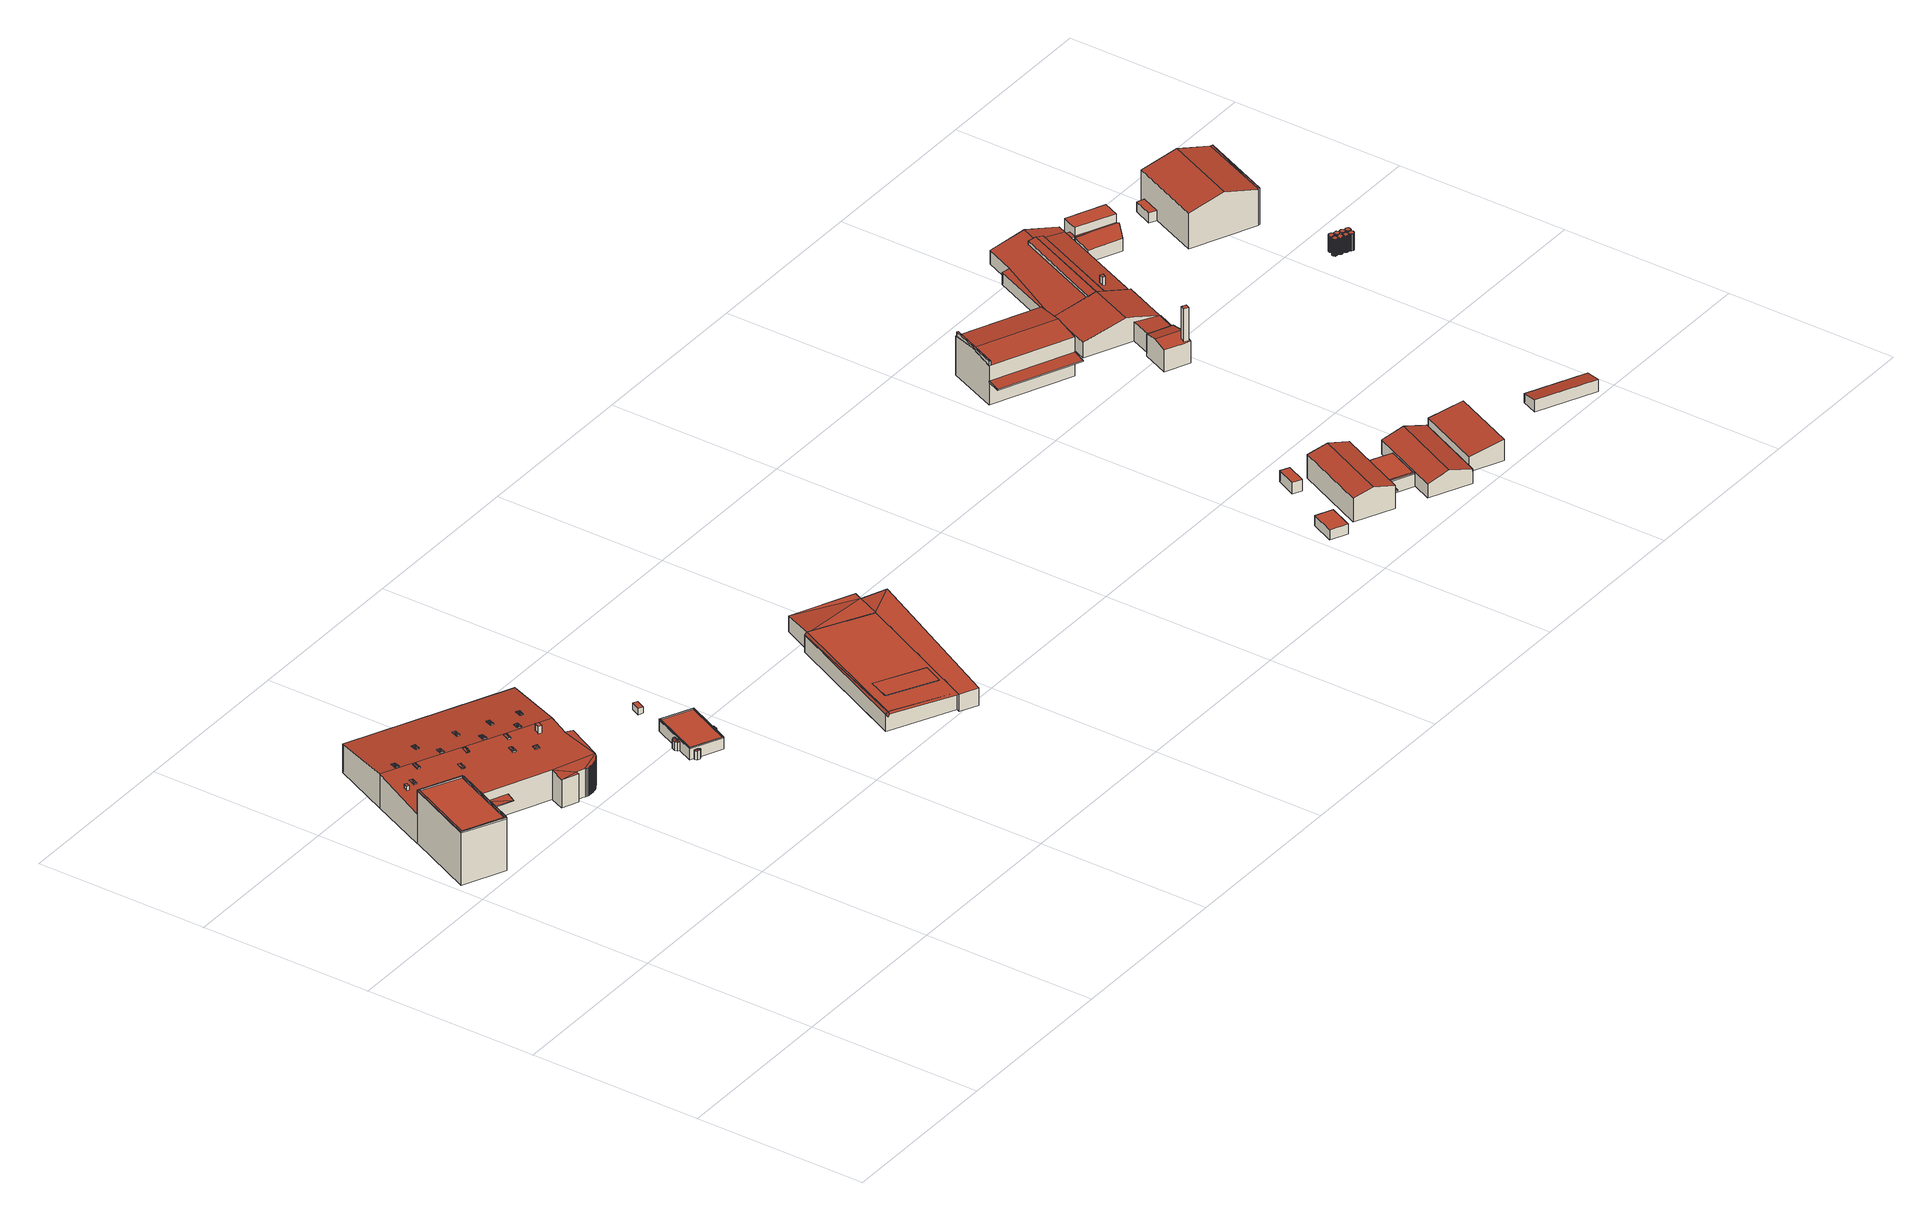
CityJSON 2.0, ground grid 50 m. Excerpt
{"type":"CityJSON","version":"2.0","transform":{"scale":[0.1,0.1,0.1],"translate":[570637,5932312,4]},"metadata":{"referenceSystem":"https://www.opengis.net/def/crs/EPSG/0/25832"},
"CityObjects":{
"building1":{"type":"Building","attributes":{"Grundfläche 2D":"2223.900469","Grundhöhe NN":"5.419"},"children":["building1-1","building1-2","building1-3","building1-4","building1-5","building1-6","building1-7","building1-8","building1-9","building1-10","building1-11","building1-12","building1-13","building1-14","building1-15","building1-16","building1-17","building1-18","building1-19"],"geometry":[{"type":"Solid","lod":"3","boundaries":[[[[0,1,2,3,4,5,6,7]],[[1,0,8,6,5,9,10]],[[11,12,13]],[[13,14,15,16]],[[17,18,19,20,21,22,23]],[[14,13,12,17,23,22,21,20,24,25,26]],[[27,26,25]],[[28,15,14]],[[29,15,28]],[[30,31,16]],[[32,33,34,35,36,37,38,39,40,41,13,16,31,42,43]],[[44,32,43]],[[45,33,32]],[[46,34,33]],[[47,36,35]],[[48,49,50,51]],[[52,53,54,55,56]],[[57,58,4,3,2,1,59,60]],[[58,61,5,4]],[[51,50,7,6]],[[0,7,50,49]],[[8,0,49,48]],[[48,51,6,8]],[[62,10,9,5,61,63]],[[62,59,1,10]],[[13,64,65,52,11]],[[36,47,66,67]],[[37,36,67,68]],[[38,37,68,69]],[[39,38,69,70]],[[40,39,70,71]],[[41,40,71,72]],[[13,41,72,64]],[[11,52,56,12]],[[12,56,73,74,75,76,18,17]],[[19,18,76,77]],[[20,19,77,78]],[[24,20,78,79]],[[14,26,27,80,81]],[[28,14,81,82]],[[29,28,82,83]],[[15,29,83,84]],[[85,30,16,15,84,86]],[[31,30,85,87]],[[42,31,87,88]],[[43,42,88,89]],[[44,43,89,90]],[[32,44,90,91]],[[45,32,91,92]],[[33,45,92,93]],[[46,33,93,94]],[[34,46,94,95]],[[35,34,95,96]],[[47,35,96,66]],[[56,55,54,75,73]],[[53,52,65,97]],[[54,53,97,75]],[[62,63,61,24,79,98,99]],[[59,62,99,100]],[[80,27,25,58,57,60,59,100,101]],[[61,58,25,24]],[[95,94,93,92,91,90,89,88,87,85,86,84,83,82,81,80,101,100,99,98,79,78,77,76,75,97,65,64,72,71,70,69,68,67,66,96],[74,73,75]]]],"semantics":{"surfaces":[{"type":"RoofSurface"},{"type":"WallSurface"},{"type":"GroundSurface"}],"values":[[0,0,0,0,0,0,0,0,0,0,0,0,0,0,0,0,0,1,1,1,1,1,1,1,1,1,1,1,1,1,1,1,1,1,1,1,1,1,1,1,1,1,1,1,1,1,1,1,1,1,1,1,1,1,1,1,1,1,1,1,1,2]]}}]},
"building1-1":{"type":"BuildingInstallation","parents":["building1"],"geometry":[{"type":"MultiSurface","lod":"3","boundaries":[[[102,103,104]],[[104,103,105]],[[106,107,102]],[[107,103,102]],[[108,107,106]],[[109,110,107,108]],[[105,103,110]],[[110,103,107]],[[104,111,112,106,102]],[[112,113,108,106]],[[114,105,110,109,108,113,115]],[[114,111,104,105]]],"semantics":{"surfaces":[{"type":"RoofSurface"},{"type":"WallSurface"}],"values":[0,0,0,0,0,0,0,0,1,1,1,1]}}]},
"building1-2":{"type":"BuildingInstallation","parents":["building1"],"geometry":[{"type":"MultiSurface","lod":"3","boundaries":[[[116,117,118,119,120,121]],[[121,120,122]],[[123,119,118]],[[124,125,119,123]],[[125,122,120,119]],[[126,127,128,118,117,116,121]],[[129,123,118,128]],[[129,130,131,122,125,124,123]],[[126,121,122,131]]],"semantics":{"surfaces":[{"type":"RoofSurface"},{"type":"WallSurface"}],"values":[0,0,0,0,0,1,1,1,1]}}]},
"building1-3":{"type":"BuildingInstallation","parents":["building1"],"geometry":[{"type":"MultiSurface","lod":"3","boundaries":[[[132,133,134]],[[135,134,133,136]],[[137,138,132]],[[138,133,132]],[[139,138,137]],[[140,138,139]],[[136,133,140]],[[140,133,138]],[[134,141,142,137,132]],[[142,143,139,137]],[[139,143,144,136,140]],[[141,134,135,136,144,145]]],"semantics":{"surfaces":[{"type":"RoofSurface"},{"type":"WallSurface"}],"values":[0,0,0,0,0,0,0,0,1,1,1,1]}}]},
"building1-4":{"type":"BuildingInstallation","parents":["building1"],"geometry":[{"type":"MultiSurface","lod":"3","boundaries":[[[146,147,148]],[[149,148,147,150]],[[151,152,146]],[[152,147,146]],[[153,152,151]],[[154,152,153]],[[150,147,154]],[[154,147,152]],[[148,155,156,151,146]],[[157,153,151,156]],[[153,157,158,150,154]],[[158,159,155,148,149,150]]],"semantics":{"surfaces":[{"type":"RoofSurface"},{"type":"WallSurface"}],"values":[0,0,0,0,0,0,0,0,1,1,1,1]}}]},
"building1-5":{"type":"BuildingInstallation","parents":["building1"],"geometry":[{"type":"MultiSurface","lod":"3","boundaries":[[[160,161,162,163,164,165]],[[165,164,166]],[[167,168,163,162]],[[169,170,163,168]],[[170,166,164,163]],[[171,172,173,174,162,161,160,165]],[[174,175,176,168,167,162]],[[176,177,178,166,170,169,168]],[[178,171,165,166]]],"semantics":{"surfaces":[{"type":"RoofSurface"},{"type":"WallSurface"}],"values":[0,0,0,0,0,1,1,1,1]}}]},
"building1-6":{"type":"BuildingInstallation","parents":["building1"],"geometry":[{"type":"MultiSurface","lod":"3","boundaries":[[[179,180,181,182,183]],[[183,182,184]],[[185,181,180]],[[186,187,181,185]],[[187,184,182,181]],[[183,188,189,180,179]],[[189,190,185,180]],[[190,191,192,184,187,186,185]],[[192,188,183,184]]],"semantics":{"surfaces":[{"type":"RoofSurface"},{"type":"WallSurface"}],"values":[0,0,0,0,0,1,1,1,1]}}]},
"building1-7":{"type":"BuildingInstallation","parents":["building1"],"geometry":[{"type":"MultiSurface","lod":"3","boundaries":[[[193,194,195]],[[195,194,196]],[[197,194,193]],[[196,194,197]],[[198,199,193,195]],[[199,200,197,193]],[[200,201,196,197]],[[201,198,195,196]]],"semantics":{"surfaces":[{"type":"RoofSurface"},{"type":"WallSurface"}],"values":[0,0,0,0,1,1,1,1]}}]},
"building1-8":{"type":"BuildingInstallation","parents":["building1"],"geometry":[{"type":"MultiSurface","lod":"3","boundaries":[[[202,203,204,205]],[[205,204,206,207]],[[202,205,207,208]],[[203,202,208,209]],[[204,203,209,206]]],"semantics":{"surfaces":[{"type":"RoofSurface"},{"type":"WallSurface"}],"values":[0,1,1,1,1]}}]},
"building1-9":{"type":"BuildingInstallation","parents":["building1"],"geometry":[{"type":"MultiSurface","lod":"3","boundaries":[[[210,211,212]],[[213,212,211,214]],[[215,216,210]],[[210,216,211]],[[217,216,215]],[[218,216,217]],[[214,211,218]],[[211,216,218]],[[212,219,220,215,210]],[[220,221,217,215]],[[217,221,222,214,218]],[[222,223,219,212,213,214]]],"semantics":{"surfaces":[{"type":"RoofSurface"},{"type":"WallSurface"}],"values":[0,0,0,0,0,0,0,0,1,1,1,1]}}]},
"building1-10":{"type":"BuildingInstallation","parents":["building1"],"geometry":[{"type":"MultiSurface","lod":"3","boundaries":[[[224,225,226]],[[226,225,227]],[[228,229,224]],[[224,229,225]],[[230,231,229,228]],[[232,233,229,231]],[[227,225,233]],[[225,229,233]],[[226,234,235,228,224]],[[235,236,237,231,230,228]],[[237,238,239,227,233,232,231]],[[234,226,227,239]]],"semantics":{"surfaces":[{"type":"RoofSurface"},{"type":"WallSurface"}],"values":[0,0,0,0,0,0,0,0,1,1,1,1]}}]},
"building1-11":{"type":"BuildingInstallation","parents":["building1"],"geometry":[{"type":"MultiSurface","lod":"3","boundaries":[[[240,241,242,243,244,245]],[[245,244,246]],[[247,243,242]],[[248,243,247]],[[248,246,244,243]],[[249,250,251,252,242,241,240,245]],[[252,253,247,242]],[[247,253,254,246,248]],[[254,249,245,246]]],"semantics":{"surfaces":[{"type":"RoofSurface"},{"type":"WallSurface"}],"values":[0,0,0,0,0,1,1,1,1]}}]},
"building1-12":{"type":"BuildingInstallation","parents":["building1"],"geometry":[{"type":"MultiSurface","lod":"3","boundaries":[[[255,256,257]],[[258,257,256,259]],[[260,261,255]],[[261,256,255]],[[262,261,260]],[[263,264,261,262]],[[259,256,264]],[[264,256,261]],[[257,265,266,260,255]],[[267,262,260,266]],[[263,262,267,268,259,264]],[[268,269,265,257,258,259]]],"semantics":{"surfaces":[{"type":"RoofSurface"},{"type":"WallSurface"}],"values":[0,0,0,0,0,0,0,0,1,1,1,1]}}]},
"building1-13":{"type":"BuildingInstallation","parents":["building1"],"geometry":[{"type":"MultiSurface","lod":"3","boundaries":[[[270,271,272,273]],[[274,275,273,272]],[[270,273,275,276]],[[271,270,276,277]],[[272,271,277,274]]],"semantics":{"surfaces":[{"type":"RoofSurface"},{"type":"WallSurface"}],"values":[0,1,1,1,1]}}]},
"building1-14":{"type":"BuildingInstallation","parents":["building1"],"geometry":[{"type":"MultiSurface","lod":"3","boundaries":[[[278,279,280]],[[280,279,281]],[[282,283,278]],[[283,279,278]],[[284,285,283,282]],[[286,287,283,285]],[[281,279,287]],[[287,279,283]],[[280,288,289,282,278]],[[289,290,291,285,284,282]],[[285,291,292,293,281,287,286]],[[293,288,280,281]]],"semantics":{"surfaces":[{"type":"RoofSurface"},{"type":"WallSurface"}],"values":[0,0,0,0,0,0,0,0,1,1,1,1]}}]},
"building1-15":{"type":"BuildingInstallation","parents":["building1"],"geometry":[{"type":"MultiSurface","lod":"3","boundaries":[[[294,295,296,297]],[[297,296,298]],[[299,296,295]],[[300,298,296,299]],[[297,301,302,295,294]],[[303,299,295,302]],[[299,303,304,298,300]],[[304,301,297,298]]],"semantics":{"surfaces":[{"type":"RoofSurface"},{"type":"WallSurface"}],"values":[0,0,0,0,1,1,1,1]}}]},
"building1-16":{"type":"BuildingInstallation","parents":["building1"],"geometry":[{"type":"MultiSurface","lod":"3","boundaries":[[[305,306,307,308,309]],[[309,308,310]],[[311,307,306]],[[312,307,311]],[[312,310,308,307]],[[309,313,314,306,305]],[[314,315,311,306]],[[311,315,316,310,312]],[[316,313,309,310]]],"semantics":{"surfaces":[{"type":"RoofSurface"},{"type":"WallSurface"}],"values":[0,0,0,0,0,1,1,1,1]}}]},
"building1-17":{"type":"BuildingInstallation","parents":["building1"],"geometry":[{"type":"MultiSurface","lod":"3","boundaries":[[[317,318,319,320,321]],[[321,320,322]],[[323,319,318]],[[324,325,319,323]],[[325,322,320,319]],[[321,326,327,318,317]],[[328,323,318,327]],[[328,329,330,331,322,325,324,323]],[[331,326,321,322]]],"semantics":{"surfaces":[{"type":"RoofSurface"},{"type":"WallSurface"}],"values":[0,0,0,0,0,1,1,1,1]}}]},
"building1-18":{"type":"BuildingInstallation","parents":["building1"],"geometry":[{"type":"MultiSurface","lod":"3","boundaries":[[[332,333,334]],[[335,334,333,336]],[[337,338,332]],[[332,338,333]],[[339,338,337]],[[340,338,339]],[[336,333,340]],[[333,338,340]],[[334,341,342,337,332]],[[342,343,339,337]],[[339,343,344,336,340]],[[344,345,341,334,335,336]]],"semantics":{"surfaces":[{"type":"RoofSurface"},{"type":"WallSurface"}],"values":[0,0,0,0,0,0,0,0,1,1,1,1]}}]},
"building1-19":{"type":"BuildingInstallation","parents":["building1"],"geometry":[{"type":"MultiSurface","lod":"3","boundaries":[[[346,347,348]],[[349,347,346]],[[350,351,348,347]],[[351,352,346,348]],[[352,353,349,346]],[[353,350,347,349]],[[353,352,351,350]]],"semantics":{"surfaces":[{"type":"RoofSurface"},{"type":"WallSurface"},{"type":"OuterCeilingSurface"}],"values":[0,0,1,1,1,1,2]}}]},
"building2":{"type":"Building","attributes":{"Grundfläche 2D":"152.974316","Grundhöhe NN":"5.129"},"children":["building2-1","building2-2"],"geometry":[{"type":"Solid","lod":"3","boundaries":[[[[354,355,356,357]],[[358,359,360]],[[361,360,362]],[[363,360,361]],[[364,360,363]],[[358,360,364]],[[365,366,367]],[[368,367,369]],[[370,367,368]],[[371,367,370]],[[365,367,371]],[[372,373,374]],[[375,374,376]],[[377,374,375]],[[378,374,377]],[[372,374,378]],[[361,362,379,380]],[[363,361,380,381]],[[364,363,381,382]],[[358,364,382,383]],[[359,358,383,384]],[[374,373,385,386,355,354,387,388,376]],[[360,359,384,389,356,355,386,379,362]],[[367,366,390,391,357,356,389,392,369]],[[354,357,391,387]],[[368,369,392,393]],[[370,368,393,394]],[[371,370,394,395]],[[365,371,395,396]],[[366,365,396,390]],[[375,376,388,397]],[[377,375,397,398]],[[378,377,398,399]],[[372,378,399,400]],[[373,372,400,385]],[[396,395,394,393,392,389,384,383,382,381,380,379,386,385,400,399,398,397,388,387,391,390]]]],"semantics":{"surfaces":[{"type":"RoofSurface"},{"type":"WallSurface"},{"type":"GroundSurface"}],"values":[[0,0,0,0,0,0,0,0,0,0,0,0,0,0,0,0,1,1,1,1,1,1,1,1,1,1,1,1,1,1,1,1,1,1,1,2]]}}]},
"building2-1":{"type":"BuildingInstallation","parents":["building2"],"geometry":[{"type":"MultiSurface","lod":"3","boundaries":[[[401,402,403,404,405,406]],[[407,408,403,402]],[[404,403,408,409]],[[357,354,406,405]],[[354,355,401,406]]],"semantics":{"surfaces":[{"type":"RoofSurface"},{"type":"WallSurface"}],"values":[0,1,1,1,1]}}]},
"building2-2":{"type":"BuildingInstallation","parents":["building2"],"geometry":[{"type":"MultiSurface","lod":"3","boundaries":[[[402,401,410,405,404,411]],[[355,356,410,401]],[[356,357,405,410]],[[411,404,409,412]],[[412,407,402,411]]],"semantics":{"surfaces":[{"type":"RoofSurface"},{"type":"WallSurface"}],"values":[0,1,1,1,1]}}]},
"building3":{"type":"Building","attributes":{"Grundfläche 2D":"3.979229","Grundhöhe NN":"6.005"},"geometry":[{"type":"Solid","lod":"3","boundaries":[[[[413,414,415,416]],[[417,418,416,415]],[[418,419,413,416]],[[419,420,414,413]],[[420,417,415,414]],[[420,419,418,417]]]],"semantics":{"surfaces":[{"type":"RoofSurface"},{"type":"WallSurface"},{"type":"GroundSurface"}],"values":[[0,1,1,1,1,2]]}}]},
"building4":{"type":"Building","attributes":{"Grundfläche 2D":"99.349048","Grundhöhe NN":"4.944"},"geometry":[{"type":"Solid","lod":"3","boundaries":[[[[421,422,423,424]],[[425,426,424,423]],[[427,425,423,422]],[[426,428,421,424]],[[428,427,422,421]],[[427,428,426,425]]]],"semantics":{"surfaces":[{"type":"RoofSurface"},{"type":"WallSurface"},{"type":"GroundSurface"}],"values":[[0,1,1,1,1,2]]}}]},
"building5":{"type":"Building","attributes":{"Grundfläche 2D":"512.747675","Grundhöhe NN":"4.694"},"children":["building5-1"],"geometry":[{"type":"Solid","lod":"3","boundaries":[[[[429,430,431]],[[431,430,432]],[[429,433,434,435,436]],[[436,430,429]],[[437,432,430]],[[431,438,439,429]],[[440,434,433,429,439,441]],[[435,434,440,442]],[[436,435,442,443]],[[430,436,443,444]],[[437,430,444,445]],[[432,437,445,446]],[[446,438,431,432]],[[445,444,443,442,440,441,439,438,446]]]],"semantics":{"surfaces":[{"type":"RoofSurface"},{"type":"WallSurface"},{"type":"GroundSurface"}],"values":[[0,0,0,0,0,1,1,1,1,1,1,1,1,2]]}}]},
"building5-1":{"type":"BuildingInstallation","parents":["building5"],"geometry":[{"type":"MultiSurface","lod":"3","boundaries":[[[447,448,449,450,451]],[[452,451,450,449]],[[451,452,453]],[[429,453,452,449,434,433],[424,423,422,421]],[[441,433,452,447,454,455]],[[439,429,433,441]],[[439,438,456,451,453,429]],[[447,451,456,454]],[[457,458,422,423]],[[459,457,423,424]],[[460,459,424,421]],[[458,460,421,422]],[[447,452,449,448]],[[452,433,434,449]],[[439,441,455,454,456,438]]],"semantics":{"surfaces":[{"type":"RoofSurface"},{"type":"WallSurface"},{"type":"OuterCeilingSurface"}],"values":[0,0,0,0,1,1,1,1,1,1,1,1,0,0,2]}}]},
"building6":{"type":"Building","attributes":{"Grundfläche 2D":"38.844652","Grundhöhe NN":"4.985"},"geometry":[{"type":"Solid","lod":"3","boundaries":[[[[461,462,463,464]],[[465,466,464,463]],[[466,467,461,464]],[[467,468,462,461]],[[468,465,463,462]],[[468,467,466,465]]]],"semantics":{"surfaces":[{"type":"RoofSurface"},{"type":"WallSurface"},{"type":"GroundSurface"}],"values":[[0,1,1,1,1,2]]}}]},
"building7":{"type":"Building","attributes":{"Grundfläche 2D":"17.675712","Grundhöhe NN":"4.387"},"geometry":[{"type":"Solid","lod":"3","boundaries":[[[[469,470,471,472]],[[473,474,472,471]],[[474,475,469,472]],[[475,476,470,469]],[[476,473,471,470]],[[476,475,474,473]]]],"semantics":{"surfaces":[{"type":"RoofSurface"},{"type":"WallSurface"},{"type":"GroundSurface"}],"values":[[0,1,1,1,1,2]]}}]},
"building8":{"type":"Building","attributes":{"Grundfläche 2D":"384.675619","Grundhöhe NN":"4.680"},"children":["building8-1"],"geometry":[{"type":"Solid","lod":"3","boundaries":[[[[477,478,479,480,481,482]],[[483,484,485,486]],[[485,487,488,486]],[[489,490,491,492]],[[481,480,493,494]],[[495,496,497,478,477,490,489,498]],[[480,479,478,497,493]],[[495,499,491,490,477,482,481,494,500,484,483,501,496]],[[487,485,484,500,502]],[[488,487,502,503]],[[501,483,486,488,503]],[[492,491,499,504]],[[489,492,504,498]],[[501,503,502,500,494,493,497,496]],[[495,498,504,499]]]],"semantics":{"surfaces":[{"type":"RoofSurface"},{"type":"WallSurface"},{"type":"GroundSurface"}],"values":[[0,0,0,0,1,1,1,1,1,1,1,1,1,2,2]]}}]},
"building8-1":{"type":"BuildingInstallation","parents":["building8"],"geometry":[{"type":"MultiSurface","lod":"3","boundaries":[[[505,506,507,508]],[[478,479,505,508]],[[479,482,506,505]],[[482,477,507,506]],[[477,478,508,507]]],"semantics":{"surfaces":[{"type":"RoofSurface"},{"type":"WallSurface"}],"values":[0,1,1,1,1]}}]},
"building9":{"type":"Building","attributes":{"Grundfläche 2D":"294.225051","Grundhöhe NN":"4.877"},"geometry":[{"type":"Solid","lod":"3","boundaries":[[[[509,510,511,512]],[[511,513,514,512]],[[510,509,515,516]],[[513,511,510,516,517]],[[514,513,517,518]],[[515,509,512,514,518]],[[517,516,515,518]]]],"semantics":{"surfaces":[{"type":"RoofSurface"},{"type":"WallSurface"},{"type":"GroundSurface"}],"values":[[0,0,1,1,1,1,2]]}}]},
"building10":{"type":"Building","attributes":{"Grundfläche 2D":"496.384654","Grundhöhe NN":"4.295"},"children":["building10-1"],"geometry":[{"type":"Solid","lod":"3","boundaries":[[[[519,520,521,522]],[[522,523,519]],[[520,524,525,526,527,528]],[[528,527,529,522,521,520]],[[530,531,532,533]],[[531,530,534,535]],[[532,531,535,536]],[[533,532,536,537]],[[530,524,520,519,523,538,539,534]],[[525,524,530,533,526]],[[537,534,539,540]],[[527,526,533,537,540,541,529]],[[523,522,529,541,538]],[[535,534,537,536]],[[539,538,541,540]]]],"semantics":{"surfaces":[{"type":"RoofSurface"},{"type":"WallSurface"},{"type":"GroundSurface"}],"values":[[0,0,0,0,0,1,1,1,1,1,1,1,1,2,2]]}}]},
"building10-1":{"type":"BuildingInstallation","parents":["building10"],"geometry":[{"type":"MultiSurface","lod":"3","boundaries":[[[542,543,544,545]],[[524,525,543,542]],[[528,521,544,543,525]],[[545,544,521,519]],[[520,524,542,545,519]]],"semantics":{"surfaces":[{"type":"RoofSurface"},{"type":"WallSurface"}],"values":[0,1,1,1,1]}}]},
"building11":{"type":"Building","attributes":{"Grundfläche 2D":"202.233337","Grundhöhe NN":"4.810"},"geometry":[{"type":"Solid","lod":"3","boundaries":[[[[546,547,548,549]],[[550,551,549,548]],[[551,552,546,549]],[[552,553,547,546]],[[553,550,548,547]],[[553,552,551,550]]]],"semantics":{"surfaces":[{"type":"RoofSurface"},{"type":"WallSurface"},{"type":"GroundSurface"}],"values":[[0,1,1,1,1,2]]}}]},
"building12":{"type":"Building","attributes":{"Grundfläche 2D":"64.615014","Grundhöhe NN":"4.111"},"children":["building12-1"],"geometry":[{"type":"Solid","lod":"3","boundaries":[[[[554,555,556,557,558]],[[555,554,559,560,561]],[[559,554,558,562,563]],[[561,560,559,563,564]],[[556,555,561,564,565]],[[558,557,556,565,562]],[[564,563,562,565]]]],"semantics":{"surfaces":[{"type":"RoofSurface"},{"type":"WallSurface"},{"type":"GroundSurface"}],"values":[[0,0,1,1,1,1,2]]}}]},
"building12-1":{"type":"BuildingInstallation","parents":["building12"],"geometry":[{"type":"MultiSurface","lod":"3","boundaries":[[[566,567,568,569]],[[570,571,567,566]],[[571,572,568,567]],[[569,568,572,573]],[[570,566,569,573]]],"semantics":{"surfaces":[{"type":"RoofSurface"},{"type":"WallSurface"}],"values":[0,1,1,1,1]}}]},
"building13":{"type":"Building","attributes":{"Grundfläche 2D":"92.925498","Grundhöhe NN":"4.932"},"geometry":[{"type":"Solid","lod":"3","boundaries":[[[[574,575,576,577]],[[577,576,578,579]],[[574,577,579,580]],[[575,574,580,581]],[[576,575,581,578]],[[581,580,579,578]]]],"semantics":{"surfaces":[{"type":"RoofSurface"},{"type":"WallSurface"},{"type":"GroundSurface"}],"values":[[0,1,1,1,1,2]]}}]},
"building14":{"type":"Building","attributes":{"Grundfläche 2D":"1255.949798","Grundhöhe NN":"4.799"},"children":["building14-1"],"geometry":[{"type":"Solid","lod":"3","boundaries":[[[[582,583,584,585,586]],[[582,586,587]],[[588,582,587,589]],[[590,591,592,593,594,595]],[[591,596,597,592]],[[597,598,599,600,601,602,603,592]],[[604,600,599]],[[605,606,607,608,609]],[[610,611,612,613,614]],[[615,616,617,618,619,620]],[[621,622,623,624]],[[622,621,625,626]],[[610,627,628,629,611]],[[630,631,632,633]],[[632,634,635,636,589,637]],[[637,633,632]],[[594,593,588,589]],[[593,592,603,583,582,588]],[[603,602,601,585,584,583]],[[611,608,607,606,638,639,612]],[[608,611,629,609]],[[609,629,640,641,605]],[[606,605,641,638]],[[613,612,639,642]],[[614,643,644,610]],[[615,645,646,628,616]],[[647,618,617,616,628,627,648]],[[619,618,647,649]],[[615,620,650,645]],[[620,619,649,650]],[[651,625,621,624,652,653]],[[626,625,651,654]],[[622,626,654,655]],[[624,623,656,652]],[[627,610,644,648]],[[629,628,646,640]],[[613,642,657,596,591,590,595,658,643,614]],[[598,597,596,657,659]],[[599,598,659,660]],[[604,599,660,661]],[[600,604,661,662]],[[630,600,662,663,631]],[[656,623,622,635,634,632,631,663]],[[655,658,595,636,635,622]],[[585,633,637,589,587,586]],[[630,585,601,600]],[[585,630,633]],[[594,589,636,595]],[[662,661,660,659,657,642,639,638,641,640,646,645,650,649,647,648,644,643,658,655,654,651,653,652,656,663]]]],"semantics":{"surfaces":[{"type":"RoofSurface"},{"type":"WallSurface"},{"type":"GroundSurface"}],"values":[[0,0,0,0,0,0,0,0,0,0,0,0,0,0,0,0,1,1,1,1,1,1,1,1,1,1,1,1,1,1,1,1,1,1,1,1,1,1,1,1,1,1,1,1,1,1,1,1,2]]}}]},
"building14-1":{"type":"BuildingInstallation","parents":["building14"],"geometry":[{"type":"MultiSurface","lod":"3","boundaries":[[[664,665,666,667]],[[667,666,668,669]],[[664,667,669,670]],[[665,664,670,671]],[[666,665,671,668]]],"semantics":{"surfaces":[{"type":"RoofSurface"},{"type":"WallSurface"}],"values":[0,1,1,1,1]}}]},
"building15":{"type":"Building","attributes":{"Grundfläche 2D":"1.688964","Grundhöhe NN":"5.414"},"geometry":[{"type":"Solid","lod":"3","boundaries":[[[[672,673,674,675,676,677,678,679,680,681,682,683,684,685,686,687,688,689,690,691,692,693]],[[694,682,681,680,695,696]],[[683,682,694,697]],[[684,683,697,698]],[[699,686,685,684,698,700]],[[687,686,699,701]],[[688,687,701,702]],[[689,688,702,703]],[[690,689,703,704]],[[691,690,704,705]],[[692,691,705,706]],[[693,692,706,707]],[[672,693,707,708]],[[673,672,708,709]],[[674,673,709,710]],[[675,674,710,711]],[[676,675,711,712]],[[677,676,712,713]],[[680,679,714,695]],[[678,677,713,715]],[[679,678,715,714]],[[701,699,700,698,697,694,696,695,714,715,713,712,711,710,709,708,707,706,705,704,703,702]]]],"semantics":{"surfaces":[{"type":"RoofSurface"},{"type":"WallSurface"},{"type":"GroundSurface"}],"values":[[0,1,1,1,1,1,1,1,1,1,1,1,1,1,1,1,1,1,1,1,1,2]]}}]},
"building16":{"type":"Building","attributes":{"Grundfläche 2D":"1.688876","Grundhöhe NN":"5.468"},"geometry":[{"type":"Solid","lod":"3","boundaries":[[[[716,717,718,719,720,721,722,723,724,725,726,727,728,729,730,731,732,733,734,735,736,737,738,739]],[[740,741,742,720,719,718]],[[742,743,721,720]],[[743,744,722,721]],[[744,745,746,724,723,722]],[[746,747,725,724]],[[747,748,726,725]],[[748,749,727,726]],[[749,750,728,727]],[[750,751,729,728]],[[751,752,730,729]],[[752,753,731,730]],[[753,754,732,731]],[[754,755,733,732]],[[755,756,734,733]],[[756,757,735,734]],[[757,758,759,737,736,735]],[[759,760,738,737]],[[761,740,718,717]],[[760,762,739,738]],[[762,763,761,717,716,739]],[[754,753,752,751,750,749,748,747,746,745,744,743,742,741,740,761,763,762,760,759,758,757,756,755]]]],"semantics":{"surfaces":[{"type":"RoofSurface"},{"type":"WallSurface"},{"type":"GroundSurface"}],"values":[[0,1,1,1,1,1,1,1,1,1,1,1,1,1,1,1,1,1,1,1,1,2]]}}]},
"building17":{"type":"Building","attributes":{"Grundfläche 2D":"1.689092","Grundhöhe NN":"5.419"},"geometry":[{"type":"Solid","lod":"3","boundaries":[[[[764,765,766,767,768,769,770,771,772,773,774,775,776,777,778,779,780,781,782,783,784,785,786,787]],[[768,767,788,789]],[[769,768,789,790]],[[770,769,790,791]],[[792,772,771,770,791,793]],[[773,772,792,794]],[[795,775,774,773,794,796]],[[776,775,795,797]],[[777,776,797,798]],[[799,778,777,798]],[[779,778,799,800]],[[801,781,780,779,800,802]],[[782,781,801,803]],[[783,782,803,804]],[[805,785,784,783,804,806]],[[786,785,805,807]],[[787,786,807,808]],[[764,787,808,809]],[[767,766,810,788]],[[765,764,809,811]],[[766,765,811,810]],[[802,800,799,798,797,795,796,794,792,793,791,790,789,788,810,811,809,808,807,805,806,804,803,801]]]],"semantics":{"surfaces":[{"type":"RoofSurface"},{"type":"WallSurface"},{"type":"GroundSurface"}],"values":[[0,1,1,1,1,1,1,1,1,1,1,1,1,1,1,1,1,1,1,1,1,2]]}}]},
"building18":{"type":"Building","attributes":{"Grundfläche 2D":"1.689050","Grundhöhe NN":"5.491"},"geometry":[{"type":"Solid","lod":"3","boundaries":[[[[812,813,814,815,816,817,818,819,820,821,822,823,824,825,826,827,828,829,830,831,832,833,834]],[[835,836,814,813]],[[836,837,815,814]],[[837,838,816,815]],[[838,839,840,818,817,816]],[[840,841,819,818]],[[841,842,820,819]],[[842,843,821,820]],[[843,844,822,821]],[[844,845,823,822]],[[845,846,824,823]],[[846,847,848,826,825,824]],[[848,849,827,826]],[[849,850,828,827]],[[850,851,829,828]],[[851,852,830,829]],[[852,853,854,832,831,830]],[[854,855,833,832]],[[856,835,813,812]],[[855,857,834,833]],[[857,856,812,834]],[[850,849,848,847,846,845,844,843,842,841,840,839,838,837,836,835,856,857,855,854,853,852,851]]]],"semantics":{"surfaces":[{"type":"RoofSurface"},{"type":"WallSurface"},{"type":"GroundSurface"}],"values":[[0,1,1,1,1,1,1,1,1,1,1,1,1,1,1,1,1,1,1,1,1,2]]}}]},
"building19":{"type":"Building","attributes":{"Grundfläche 2D":"1.688840","Grundhöhe NN":"5.422"},"geometry":[{"type":"Solid","lod":"3","boundaries":[[[[858,859,860,861,862,863,864,865,866,867,868,869,870,871,872,873,874,875,876,877,878,879,880,881,882]],[[883,863,862,861,884,885]],[[864,863,883,886]],[[865,864,886,887]],[[888,867,866,865,887,889]],[[868,867,888,890]],[[891,870,869,868,890,892]],[[871,870,891,893]],[[872,871,893,894]],[[873,872,894,895]],[[874,873,895,896]],[[897,876,875,874,896,898]],[[877,876,897,899]],[[878,877,899,900]],[[901,880,879,878,900,902]],[[881,880,901,903]],[[882,881,903,904]],[[858,882,904,905]],[[861,860,906,884]],[[859,858,905,907]],[[860,859,907,906]],[[898,896,895,894,893,891,892,890,888,889,887,886,883,885,884,906,907,905,904,903,901,902,900,899,897]]]],"semantics":{"surfaces":[{"type":"RoofSurface"},{"type":"WallSurface"},{"type":"GroundSurface"}],"values":[[0,1,1,1,1,1,1,1,1,1,1,1,1,1,1,1,1,1,1,1,1,2]]}}]},
"building20":{"type":"Building","attributes":{"Grundfläche 2D":"1.689142","Grundhöhe NN":"5.514"},"geometry":[{"type":"Solid","lod":"3","boundaries":[[[[908,909,910,911,912,913,914,915,916,917,918,919,920,921,922,923,924,925,926,927,928,929,930]],[[910,909,931,932]],[[911,910,932,933]],[[912,911,933,934]],[[913,912,934,935]],[[914,913,935,936]],[[915,914,936,937]],[[916,915,937,938]],[[917,916,938,939]],[[918,917,939,940]],[[919,918,940,941]],[[942,921,920,919,941,943]],[[922,921,942,944]],[[923,922,944,945]],[[946,925,924,923,945,947]],[[926,925,946,948]],[[949,928,927,926,948,950]],[[929,928,949,951]],[[909,908,952,931]],[[930,929,951,953]],[[952,908,930,953]],[[945,944,942,943,941,940,939,938,937,936,935,934,933,932,931,952,953,951,949,950,948,946,947]]]],"semantics":{"surfaces":[{"type":"RoofSurface"},{"type":"WallSurface"},{"type":"GroundSurface"}],"values":[[0,1,1,1,1,1,1,1,1,1,1,1,1,1,1,1,1,1,1,1,1,2]]}}]},
"building21":{"type":"Building","attributes":{"Grundfläche 2D":"1.689069","Grundhöhe NN":"5.424"},"geometry":[{"type":"Solid","lod":"3","boundaries":[[[[954,955,956,957,958,959,960,961,962,963,964,965,966,967,968,969,970,971,972,973,974,975,976,977]],[[978,979,958,957]],[[979,980,959,958]],[[980,981,960,959]],[[981,982,961,960]],[[982,983,962,961]],[[983,984,985,964,963,962]],[[985,986,965,964]],[[986,987,966,965]],[[987,988,989,968,967,966]],[[989,990,969,968]],[[990,991,992,971,970,969]],[[992,993,972,971]],[[993,994,973,972]],[[994,995,996,975,974,973]],[[996,997,976,975]],[[997,998,977,976]],[[998,999,954,977]],[[1000,978,957,956]],[[999,1001,955,954]],[[1001,1000,956,955]],[[991,990,989,988,987,986,985,984,983,982,981,980,979,978,1000,1001,999,998,997,996,995,994,993,992]]]],"semantics":{"surfaces":[{"type":"RoofSurface"},{"type":"WallSurface"},{"type":"GroundSurface"}],"values":[[0,1,1,1,1,1,1,1,1,1,1,1,1,1,1,1,1,1,1,1,1,2]]}}]},
"building22":{"type":"Building","attributes":{"Grundfläche 2D":"1.688990","Grundhöhe NN":"5.487"},"geometry":[{"type":"Solid","lod":"3","boundaries":[[[[1002,1003,1004,1005,1006,1007,1008,1009,1010,1011,1012,1013,1014,1015,1016,1017,1018,1019,1020,1021,1022,1023]],[[1005,1004,1024,1025]],[[1006,1005,1025,1026]],[[1007,1006,1026,1027]],[[1008,1007,1027,1028]],[[1009,1008,1028,1029]],[[1010,1009,1029,1030]],[[1011,1010,1030,1031]],[[1012,1011,1031,1032]],[[1013,1012,1032,1033]],[[1014,1013,1033,1034]],[[1035,1015,1014,1034]],[[1016,1015,1035,1036]],[[1017,1016,1036,1037]],[[1038,1019,1018,1017,1037,1039]],[[1020,1019,1038,1040]],[[1021,1020,1040,1041]],[[1022,1021,1041,1042]],[[1004,1003,1043,1024]],[[1023,1022,1042,1044]],[[1043,1003,1002,1023,1044,1045]],[[1037,1036,1035,1034,1033,1032,1031,1030,1029,1028,1027,1026,1025,1024,1043,1045,1044,1042,1041,1040,1038,1039]]]],"semantics":{"surfaces":[{"type":"RoofSurface"},{"type":"WallSurface"},{"type":"GroundSurface"}],"values":[[0,1,1,1,1,1,1,1,1,1,1,1,1,1,1,1,1,1,1,1,1,2]]}}]},
"building23":{"type":"Building","attributes":{"Grundfläche 2D":"490.086304","Grundhöhe NN":"5.395"},"geometry":[{"type":"Solid","lod":"3","boundaries":[[[[1046,1047,1048,1049]],[[1049,1048,1050,1051,1052]],[[1053,1054,1051]],[[1054,1052,1051]],[[1055,1056,1057,1058]],[[1056,1059,1060,1047,1046,1061,1062,1057]],[[1050,1048,1047,1060,1063]],[[1051,1050,1063,1064]],[[1053,1051,1064,1065]],[[1054,1053,1065,1066]],[[1066,1067,1061,1046,1049,1052,1054]],[[1058,1057,1062,1068]],[[1055,1058,1068,1069]],[[1056,1055,1069,1059]],[[1059,1069,1068,1062,1061,1067,1066,1065,1064,1063,1060]]]],"semantics":{"surfaces":[{"type":"RoofSurface"},{"type":"WallSurface"},{"type":"GroundSurface"}],"values":[[0,0,0,0,0,1,1,1,1,1,1,1,1,1,2]]}}]}
},
"vertices":[
[124,1019,174],[126,1014,174],[127,1017,174],[216,1208,174],[217,1212,174],[99,1267,174],[101,1262,174],[212,1210,174],[12,1071,174],[97,1263,174],[7,1069,174],[617,1154,111],[599,1167,111],[574,1057,102],[452,1103,102],[485,1053,98],[506,1043,98],[625,1224,117],[703,1391,101],[253,1600,100],[174,1434,117],[335,1359,117],[396,1330,117],[546,1260,117],[99,1267,102],[217,1212,102],[268,1185,102],[216,1208,102],[434,1062,98],[480,1042,98],[509,1042,98],[512,1040,98],[528,1037,99],[536,1037,99],[544,1039,100],[548,1040,100],[556,1043,101],[559,1045,101],[562,1047,101],[566,1049,102],[569,1052,102],[571,1054,102],[516,1039,98],[520,1038,98],[524,1038,99],[532,1037,99],[540,1038,100],[552,1041,100],[12,1071,172],[124,1019,170],[212,1210,170],[101,1262,172],[617,1154,61],[698,1326,61],[677,1336,65],[625,1224,65],[599,1167,65],[216,1208,169],[217,1212,169],[126,1014,169],[127,1017,169],[99,1267,172],[7,1069,172],[97,1263,172],[574,1057,14],[617,1154,14],[552,1041,14],[556,1043,14],[559,1045,14],[562,1047,14],[566,1049,14],[569,1052,14],[571,1054,14],[599,1167,14],[625,1224,14],[677,1336,14],[703,1391,14],[253,1600,14],[174,1434,14],[99,1267,14],[216,1208,14],[452,1103,14],[434,1062,14],[480,1042,14],[485,1053,14],[509,1042,14],[506,1043,14],[512,1040,14],[516,1039,14],[520,1038,14],[524,1038,14],[528,1037,14],[532,1037,14],[536,1037,14],[540,1038,14],[544,1039,14],[548,1040,14],[698,1326,14],[97,1263,14],[7,1069,14],[126,1014,14],[127,1017,14],
[234,1427,118],[225,1419,120],[228,1412,119],[218,1416,119],[236,1431,117],[229,1429,119],[227,1435,117],[225,1431,118],[221,1421,119],[228,1412,116],[236,1431,114],[227,1435,114],[218,1416,116],[225,1431,115],
[384,1326,118],[378,1313,117],[377,1311,117],[383,1311,118],[389,1324,118],[386,1329,118],[394,1325,118],[385,1307,117],[387,1310,117],[393,1322,118],[386,1329,116],[384,1326,116],[377,1311,114],[385,1307,114],[387,1310,115],[394,1325,116],
[555,1278,118],[545,1270,120],[548,1263,119],[543,1266,119],[538,1268,119],[556,1282,117],[549,1280,119],[547,1286,117],[541,1272,119],[548,1263,116],[556,1282,115],[547,1286,115],[538,1268,116],[543,1266,116],
[336,1436,113],[326,1429,115],[329,1422,114],[324,1424,114],[320,1426,114],[338,1440,112],[330,1439,113],[328,1445,112],[322,1431,114],[329,1422,112],[338,1440,110],[328,1445,110],[320,1426,112],[324,1424,112],
[323,1298,114],[317,1285,114],[316,1283,113],[322,1283,114],[328,1296,115],[325,1301,114],[333,1297,114],[321,1280,113],[325,1279,113],[326,1281,114],[332,1294,114],[325,1301,112],[323,1298,112],[317,1285,111],[316,1283,110],[321,1280,110],[325,1279,110],[326,1281,111],[333,1297,112],
[191,1344,113],[189,1341,113],[195,1342,114],[201,1355,114],[198,1360,114],[207,1356,114],[198,1337,113],[199,1340,113],[205,1353,114],[198,1360,112],[189,1341,110],[198,1337,110],[199,1340,110],[207,1356,112],
[196,1255,107],[204,1258,109],[201,1267,108],[212,1262,108],[207,1250,107],[201,1267,105],[196,1255,104],[207,1250,104],[212,1262,105],
[560,1210,136],[566,1224,136],[558,1228,136],[551,1214,136],[558,1228,114],[551,1214,113],[560,1210,113],[566,1224,114],
[443,1386,113],[433,1379,115],[436,1372,115],[431,1374,115],[427,1376,115],[445,1391,113],[438,1389,114],[436,1395,113],[429,1381,114],[436,1372,112],[445,1391,110],[436,1395,110],[427,1376,112],[431,1374,112],
[463,1320,118],[454,1313,120],[457,1306,119],[447,1310,119],[465,1324,117],[458,1323,119],[460,1327,117],[456,1329,117],[454,1325,118],[449,1315,119],[457,1306,116],[465,1324,115],[460,1327,115],[456,1329,115],[454,1325,115],[447,1310,116],
[492,1276,118],[486,1263,118],[485,1261,118],[491,1261,118],[496,1274,119],[493,1279,119],[502,1275,119],[493,1257,118],[500,1272,118],[493,1279,116],[492,1276,116],[486,1263,115],[485,1261,114],[493,1257,114],[502,1275,116],
[609,1309,114],[599,1301,116],[602,1295,115],[597,1297,115],[593,1299,115],[611,1313,113],[604,1312,114],[602,1318,113],[600,1314,114],[595,1303,115],[602,1295,112],[611,1313,110],[602,1318,110],[593,1299,112],[597,1297,112],
[166,1338,123],[171,1349,123],[165,1352,123],[160,1341,123],[165,1352,110],[160,1341,109],[166,1338,109],[171,1349,110],
[353,1372,118],[343,1364,120],[346,1357,119],[336,1362,119],[354,1376,117],[347,1374,119],[349,1378,117],[345,1380,117],[343,1376,118],[339,1366,119],[346,1357,116],[354,1376,114],[349,1378,114],[345,1380,114],[343,1376,115],[336,1362,116],
[496,1189,113],[494,1184,112],[502,1186,114],[499,1195,113],[511,1190,113],[505,1178,112],[508,1184,113],[499,1195,110],[494,1184,109],[505,1178,109],[511,1190,110],
[248,1374,120],[247,1371,119],[253,1372,120],[258,1385,121],[255,1390,120],[264,1386,120],[255,1367,119],[262,1383,120],[255,1390,116],[247,1371,114],[255,1367,114],[264,1386,116],
[451,1223,114],[449,1221,114],[455,1221,114],[461,1234,115],[458,1239,115],[466,1235,115],[458,1217,114],[459,1219,114],[465,1232,115],[458,1239,112],[449,1221,110],[458,1217,110],[459,1219,110],[465,1232,112],[466,1235,112],
[532,1345,113],[522,1338,116],[525,1331,115],[520,1333,115],[516,1335,115],[533,1349,113],[526,1348,114],[524,1354,113],[518,1340,114],[525,1331,112],[533,1349,110],[524,1354,110],[516,1335,112],[520,1333,112],
[321,1129,73],[268,1185,76],[256,1158,73],[333,1156,77],[268,1185,71],[256,1158,71],[321,1129,71],[333,1156,71],
[859,1061,44],[796,925,44],[885,884,44],[948,1019,44],[821,909,37],[822,913,37],[815,916,39],[805,916,37],[807,920,37],[807,910,37],[815,907,37],[922,948,37],[916,950,37],[911,941,41],[912,927,37],[906,929,37],[919,929,37],[924,941,37],[812,972,37],[817,970,37],[822,982,39],[823,994,37],[827,992,37],[815,991,37],[810,980,37],[807,920,11],[805,916,11],[807,910,11],[815,907,11],[821,909,11],[822,913,11],[817,970,11],[796,925,11],[859,1061,11],[827,992,11],[885,884,11],[916,950,11],[948,1019,11],[906,929,11],[912,927,11],[919,929,11],[924,941,11],[922,948,11],[823,994,11],[815,991,11],[810,980,11],[812,972,11],
[796,925,47],[798,926,47],[860,1059,47],[946,1018,47],[948,1019,47],[859,1061,47],[798,926,44],[860,1059,44],[946,1018,44],
[885,884,47],[884,886,47],[884,886,44],
[891,1132,39],[903,1158,39],[890,1164,39],[878,1138,39],[890,1164,20],[878,1138,20],[891,1132,20],[903,1158,20],
[1246,645,64],[1387,578,59],[1414,635,59],[1273,703,64],[1414,635,9],[1273,703,9],[1387,578,9],[1246,645,9],
[1545,881,58],[1576,948,57],[1371,965,61],[1414,1055,54],[1368,511,58],[1363,501,58],[1413,477,60],[1644,915,61],[1587,972,57],[1371,965,7],[1545,881,7],[1363,501,7],[1368,511,7],[1413,477,7],[1644,915,7],[1576,948,7],[1587,972,7],[1414,1055,7],
[1185,600,58],[1179,589,58],[1184,587,65],[1189,598,65],[1361,969,58],[1190,598,65],[1366,967,65],[1185,600,7],[1190,598,7],[1361,969,7],[1414,635,7],[1387,578,7],[1273,703,7],[1246,645,7],
[2565,157,40],[2596,224,40],[2548,246,40],[2517,180,40],[2548,246,10],[2517,180,10],[2565,157,10],[2596,224,10],
[2693,423,37],[2667,435,37],[2640,378,39],[2665,366,39],[2640,378,4],[2665,366,4],[2693,423,4],[2667,435,4],
[2755,182,44],[2838,144,44],[2840,149,44],[2884,244,44],[2802,282,44],[2757,187,44],[2730,128,76],[2826,335,76],[2770,361,92],[2674,155,92],[2716,386,77],[2620,180,77],[2774,173,40],[2755,182,43],[2741,151,43],[2760,142,40],[2884,244,7],[2802,282,7],[2755,182,38],[2755,182,7],[2838,144,7],[2774,173,38],[2741,151,38],[2826,335,7],[2730,128,7],[2716,386,7],[2620,180,7],[2760,142,38],
[2840,149,48],[2757,187,48],[2755,182,48],[2838,144,48],
[2929,32,52],[3025,238,52],[2965,266,72],[2869,61,72],[2907,293,52],[2811,87,52],[2929,32,9],[3025,238,9],[2907,293,9],[2811,87,9],
[2599,1369,120],[2568,1299,129],[2603,1367,120],[2604,1370,120],[2600,1372,120],[2536,1227,120],[2540,1225,120],[2765,1126,120],[2797,1198,129],[2572,1297,129],[2828,1271,120],[2536,1227,75],[2520,1190,72],[2748,1089,72],[2765,1126,75],[2536,1227,70],[2520,1190,70],[2748,1089,70],[2765,1126,70],[2600,1372,3],[2536,1227,3],[2765,1126,3],[2828,1271,3],
[2536,1227,133],[2540,1225,133],[2603,1367,133],[2599,1369,133],
[3060,27,71],[3143,210,71],[3052,252,53],[2968,69,53],[3052,252,8],[2968,69,8],[3060,27,8],[3143,210,8],
[2926,993,76],[2996,961,76],[3013,1000,67],[2946,1029,67],[2942,1031,67],[2909,954,67],[2963,930,67],[2979,923,67],[2942,1031,1],[2909,954,1],[2979,923,1],[3013,1000,1],
[2970,946,167],[2965,934,167],[2978,928,167],[2984,940,167],[2970,946,71],[2965,934,68],[2978,928,68],[2984,940,71],
[3300,133,36],[3279,87,46],[3445,10,46],[3466,56,36],[3445,10,9],[3466,56,9],[3300,133,9],[3279,87,9],
[3120,1491,85],[3099,1500,80],[3005,1286,80],[2983,1235,80],[3003,1227,85],[3004,1226,85],[3140,1482,80],[3024,1217,80],[3213,1452,49],[3223,1475,49],[3120,1491,76],[3140,1482,70],[3024,1217,70],[3096,1186,51],[3234,1500,49],[3141,1541,76],[3049,1581,49],[3011,1495,49],[2891,1276,45],[2983,1235,70],[3005,1286,70],[3099,1500,70],[2991,1503,45],[3358,1444,69],[3248,1493,69],[3237,1469,69],[3228,1449,69],[3338,1399,69],[3227,1446,44],[3228,1449,44],[3237,1469,44],[3223,1475,44],[3213,1452,44],[3339,1391,45],[3336,1393,45],[3225,1443,45],[3221,1444,45],[3194,1384,45],[3286,1343,45],[3013,1000,57],[3041,1060,57],[2972,1090,64],[2946,1029,64],[3016,998,57],[3043,1059,57],[3225,1443,44],[3336,1393,44],[3338,1399,44],[2891,1276,55],[2836,1150,55],[2949,1100,86],[3003,1227,86],[2972,1090,79],[3041,1060,58],[3096,1186,58],[3004,1226,86],[3248,1493,8],[3237,1469,8],[3338,1399,8],[3358,1444,8],[3223,1475,8],[3213,1452,8],[3227,1446,8],[3339,1391,8],[3336,1393,8],[3221,1444,8],[3225,1443,8],[3194,1384,8],[3286,1343,8],[3016,998,8],[2946,1029,8],[3013,1000,8],[3043,1059,8],[3041,1060,8],[2972,1090,8],[3234,1500,8],[3096,1186,8],[3049,1581,8],[3011,1495,8],[2991,1503,8],[2891,1276,8],[2836,1150,8],
[3070,1245,88],[3075,1256,88],[3067,1260,88],[3062,1248,88],[3067,1260,65],[3062,1248,65],[3070,1245,62],[3075,1256,62],
[3561,898,64],[3560,895,64],[3560,893,64],[3561,891,64],[3562,889,64],[3564,888,64],[3567,887,64],[3569,887,64],[3571,888,64],[3572,889,64],[3573,890,64],[3574,892,64],[3575,894,64],[3575,895,64],[3575,896,64],[3574,898,64],[3572,900,64],[3570,901,64],[3568,902,64],[3566,902,64],[3564,901,64],[3562,900,64],[3573,890,14],[3571,888,14],[3572,889,14],[3574,892,14],[3575,894,14],[3575,896,14],[3575,895,14],[3574,898,14],[3572,900,14],[3570,901,14],[3568,902,14],[3566,902,14],[3564,901,14],[3562,900,14],[3561,898,14],[3560,895,14],[3560,893,14],[3561,891,14],[3562,889,14],[3564,888,14],[3569,887,14],[3567,887,14],
[3574,902,64],[3576,902,64],[3578,903,64],[3579,904,64],[3580,904,64],[3581,906,64],[3581,909,64],[3581,910,64],[3581,911,64],[3580,913,64],[3579,915,64],[3577,916,64],[3575,917,64],[3573,917,64],[3570,916,64],[3569,914,64],[3567,912,64],[3567,910,64],[3567,908,64],[3568,906,64],[3568,905,64],[3569,904,64],[3571,903,64],[3573,902,64],[3578,903,15],[3579,904,15],[3580,904,15],[3581,906,15],[3581,909,15],[3581,910,15],[3581,911,15],[3580,913,15],[3579,915,15],[3577,916,15],[3575,917,15],[3573,917,15],[3570,916,15],[3569,914,15],[3567,912,15],[3567,910,15],[3567,908,15],[3568,906,15],[3568,905,15],[3569,904,15],[3571,903,15],[3576,902,15],[3573,902,15],[3574,902,15],
[3578,881,64],[3581,880,64],[3583,881,64],[3585,881,64],[3587,883,64],[3588,885,64],[3589,887,64],[3589,888,64],[3589,889,64],[3588,891,64],[3587,892,64],[3586,893,64],[3585,895,64],[3582,895,64],[3580,895,64],[3578,894,64],[3577,894,64],[3576,893,64],[3575,891,64],[3574,889,64],[3574,888,64],[3574,886,64],[3575,884,64],[3576,882,64],[3585,881,14],[3587,883,14],[3588,885,14],[3589,887,14],[3589,889,14],[3589,888,14],[3588,891,14],[3586,893,14],[3587,892,14],[3585,895,14],[3582,895,14],[3580,895,14],[3578,894,14],[3576,893,14],[3577,894,14],[3575,891,14],[3574,889,14],[3574,886,14],[3574,888,14],[3575,884,14],[3576,882,14],[3578,881,14],[3583,881,14],[3581,880,14],
[3590,896,64],[3593,897,64],[3594,898,64],[3596,900,64],[3596,902,64],[3596,904,64],[3596,905,64],[3595,907,64],[3594,909,64],[3592,910,64],[3590,910,64],[3587,910,64],[3585,910,64],[3584,909,64],[3583,908,64],[3582,906,64],[3582,904,64],[3582,902,64],[3582,899,64],[3583,899,64],[3584,898,64],[3586,896,64],[3588,896,64],[3593,897,15],[3594,898,15],[3596,900,15],[3596,902,15],[3596,904,15],[3596,905,15],[3595,907,15],[3594,909,15],[3592,910,15],[3590,910,15],[3587,910,15],[3585,910,15],[3584,909,15],[3583,908,15],[3582,906,15],[3582,904,15],[3582,902,15],[3582,899,15],[3583,899,15],[3584,898,15],[3586,896,15],[3590,896,15],[3588,896,15],
[3593,875,64],[3595,874,64],[3598,874,64],[3600,875,64],[3600,876,64],[3602,876,64],[3603,878,64],[3603,881,64],[3603,882,64],[3603,883,64],[3602,885,64],[3602,886,64],[3601,887,64],[3599,888,64],[3597,889,64],[3595,889,64],[3592,888,64],[3591,887,64],[3591,886,64],[3589,885,64],[3589,882,64],[3589,881,64],[3589,880,64],[3590,878,64],[3591,876,64],[3602,876,14],[3600,875,14],[3600,876,14],[3603,878,14],[3603,881,14],[3603,883,14],[3603,882,14],[3602,885,14],[3601,887,14],[3602,886,14],[3599,888,14],[3597,889,14],[3595,889,14],[3592,888,14],[3591,886,14],[3591,887,14],[3589,885,14],[3589,882,14],[3589,880,14],[3589,881,14],[3590,878,14],[3591,876,14],[3593,875,14],[3598,874,14],[3595,874,14],
[3605,890,64],[3607,891,64],[3609,892,64],[3610,894,64],[3611,896,64],[3611,898,64],[3610,901,64],[3608,902,64],[3606,904,64],[3604,904,64],[3602,904,64],[3600,903,64],[3599,903,64],[3598,902,64],[3597,900,64],[3596,898,64],[3596,896,64],[3596,895,64],[3597,893,64],[3598,892,64],[3598,891,64],[3600,890,64],[3603,890,64],[3607,891,15],[3609,892,15],[3610,894,15],[3611,896,15],[3611,898,15],[3610,901,15],[3608,902,15],[3606,904,15],[3604,904,15],[3602,904,15],[3600,903,15],[3598,902,15],[3599,903,15],[3597,900,15],[3596,898,15],[3596,895,15],[3596,896,15],[3597,893,15],[3598,891,15],[3598,892,15],[3600,890,15],[3605,890,15],[3603,890,15],
[3607,868,64],[3610,867,64],[3612,867,64],[3614,868,64],[3616,870,64],[3617,872,64],[3618,874,64],[3618,876,64],[3617,878,64],[3616,880,64],[3615,880,64],[3613,881,64],[3611,882,64],[3610,882,64],[3609,882,64],[3607,881,64],[3606,881,64],[3605,880,64],[3604,878,64],[3603,876,64],[3603,874,64],[3603,873,64],[3604,871,64],[3605,869,64],[3614,868,14],[3616,870,14],[3617,872,14],[3618,874,14],[3618,876,14],[3617,878,14],[3616,880,14],[3615,880,14],[3613,881,14],[3611,882,14],[3610,882,14],[3609,882,14],[3607,881,14],[3606,881,14],[3605,880,14],[3604,878,14],[3603,876,14],[3603,874,14],[3603,873,14],[3604,871,14],[3605,869,14],[3607,868,14],[3612,867,14],[3610,867,14],
[3617,883,64],[3619,883,64],[3621,883,64],[3623,885,64],[3624,887,64],[3624,889,64],[3624,891,64],[3624,894,64],[3622,895,64],[3620,897,64],[3618,897,64],[3616,897,64],[3613,896,64],[3612,895,64],[3610,893,64],[3610,891,64],[3610,890,64],[3610,888,64],[3611,886,64],[3612,884,64],[3614,883,64],[3616,883,64],[3621,883,15],[3623,885,15],[3624,887,15],[3624,889,15],[3624,891,15],[3624,894,15],[3622,895,15],[3620,897,15],[3618,897,15],[3616,897,15],[3613,896,15],[3612,895,15],[3610,893,15],[3610,891,15],[3610,888,15],[3610,890,15],[3611,886,15],[3612,884,15],[3614,883,15],[3619,883,15],[3616,883,15],[3617,883,15],
[3471,1416,121],[3379,1207,121],[3474,1165,149],[3566,1374,149],[3565,1125,123],[3566,1128,123],[3656,1334,123],[3571,1126,123],[3662,1332,123],[3419,1356,43],[3440,1346,43],[3464,1401,43],[3443,1410,43],[3440,1346,14],[3379,1207,14],[3471,1416,14],[3464,1401,14],[3565,1125,14],[3566,1128,14],[3571,1126,14],[3662,1332,14],[3656,1334,14],[3443,1410,14],[3419,1356,14]
]}
